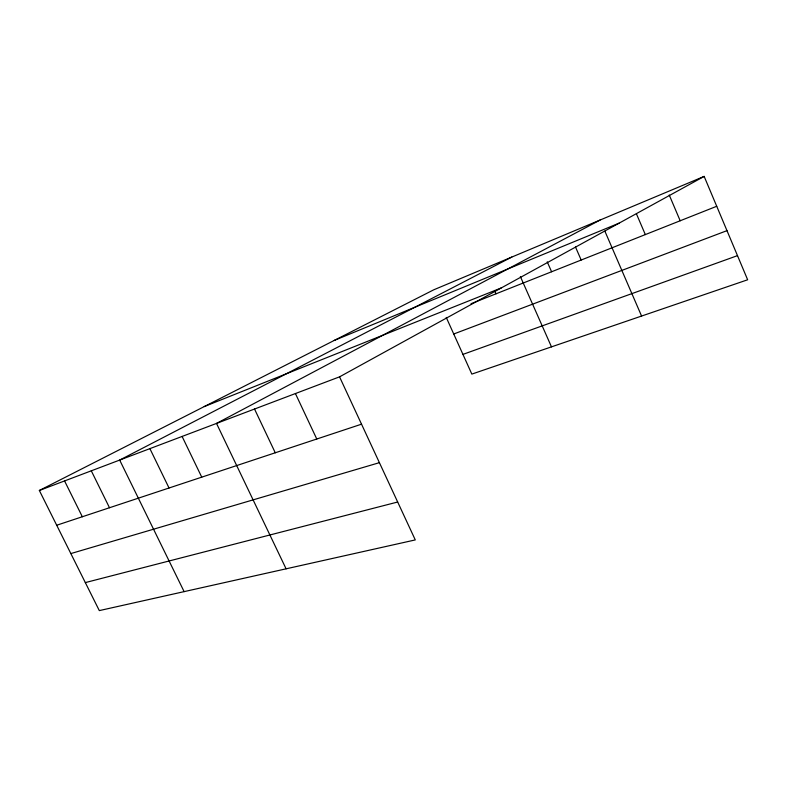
<?xml version="1.0" encoding="UTF-8"?>
<svg xmlns="http://www.w3.org/2000/svg" width="787" height="787" viewBox="0 0 787 787"><rect width="100%" height="100%" fill="white"/><g stroke="black" fill="none" stroke-linecap="round" stroke-linejoin="round"><path stroke-width="1.18" d="M339.551 376.845L415.28 539.921L99.31 610.604L39.35 490.478L339.551 376.845L704.158 176.396L747.65 279.779L471.836 374.1L446.259 317.446M600.068 220.055L216.514 423.416L286.094 568.824M511.766 257.083L119.683 460.07L184.119 591.637M39.35 490.478L433.775 289.793L704.158 176.396M334.2 340.456L619.064 223.174M204.236 406.584L501.25 287.944M471.019 303.723L716.731 206.273M453.725 334.003L726.981 230.65M462.933 354.396L737.498 255.637M56.703 525.244L361.528 424.183M70.84 553.576L379.403 462.667M85.33 582.596L397.671 502.017M64.564 480.936L82.33 516.744M91.292 470.813L109.501 507.743M149.894 448.629L169.038 487.999M182.102 436.441L201.747 477.158M254.526 409.024L275.273 452.781M295.42 393.539L316.777 439.018M494.541 290.492L496.017 293.807M520.364 276.532L551.48 346.87M547.231 261.825L551.598 271.761M575.504 247.02L581.18 260.035M604.869 231.142L641.582 316.059M636.427 213.828L645.33 234.595M669.235 194.999L680.184 220.773"/></g></svg>
